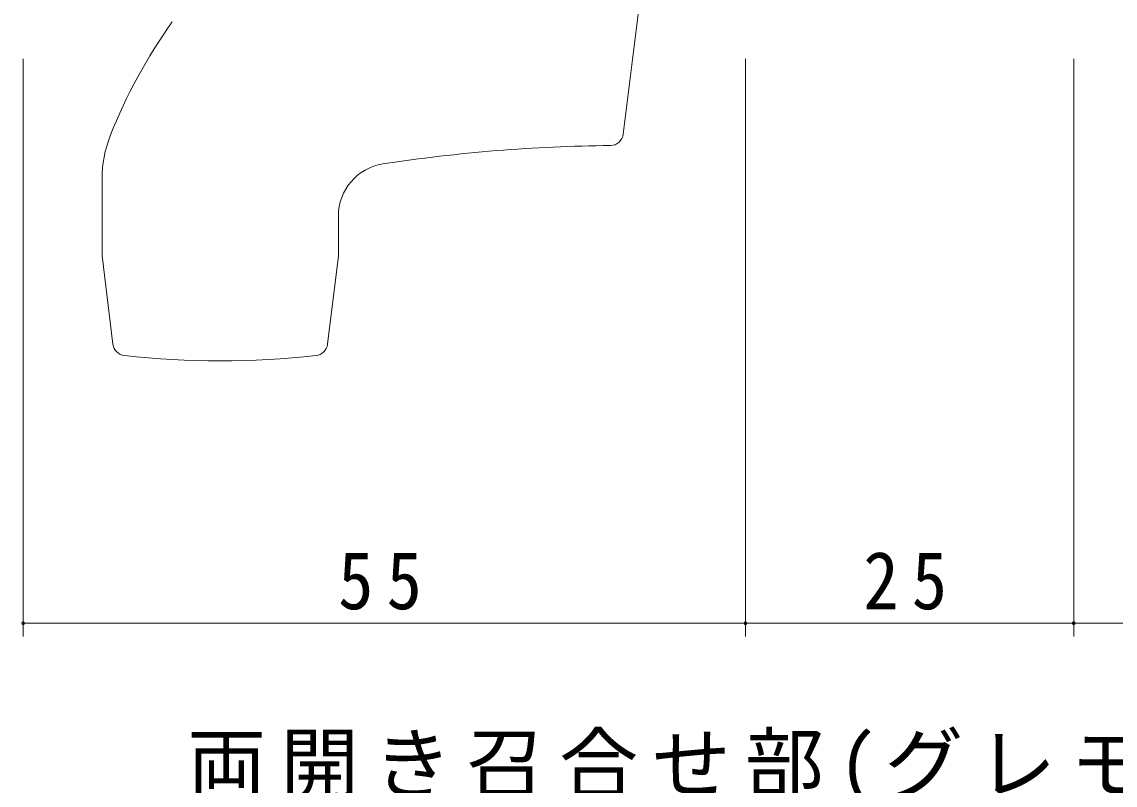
# Model space of a CAD drawing. Units: millimetres on the paper. Extents: x -397 to 397, y -282 to 282.
# Drawn here: x -97.4 to -14.1, y -2.2 to 55.9 of the extents above; entities that cross this region are included whole.
import ezdxf

# ---------------------------------------------------------------- set-up
doc = ezdxf.new("R2010")
doc.units = ezdxf.units.MM
doc.layers.add('0-2_USER1', color=7, linetype='Continuous')
doc.layers.add('0-5_YKK_13', color=4, linetype='Continuous', lineweight=18)
doc.layers.add('0-6_YKK_D', color=6, linetype='Continuous', lineweight=18)
doc.styles.add('ＭＳ ゴシック', font='')
doc.styles.get('ＭＳ ゴシック').set_extended_font_data('MS Gothic')

msp = doc.modelspace()

# ---------------------------------------------------------------- linework, layer by layer
at = {"layer": '0-5_YKK_13'}
for p, q in [((-51.558, 47.403), (-49.259, 66.129)), ((-91.259, 38.129), (-91.259, 43.975)), ((-73.259, 38.129), (-73.259, 41.17)), ((-90.432, 31.396), (-91.259, 38.129)), ((-73.259, 38.129), (-74.086, 31.396))]:
    msp.add_line(p, q, dxfattribs=at)
for centre, radius, start, end in [((-53.413, 32.621), 40, 144.32281, 158.51499), ((-82.259, 43.975), 9, 158.51499, 180), ((-52.551, 47.525), 1, 270.47042, 353), ((-51.557, -73.471), 120, 90.47042, 98.77765), ((-69.259, 41.17), 4, 98.77765, 180), ((-89.44, 31.517), 1, 187, 263.80105), ((-75.078, 31.517), 1, 276.19895, 353), ((-82.259, 97.629), 67.5, 263.80105, 276.19895)]:
    msp.add_arc(centre, radius, start, end, dxfattribs=at)
at = {"layer": '0-6_YKK_D'}
for p, q in [((-97.259, 53.129), (-97.259, 9.129)), ((-42.259, 53.129), (-42.259, 9.129)), ((-42.259, 53.129), (-42.259, 9.129)), ((-17.259, 53.129), (-17.259, 9.129)), ((-17.259, 53.129), (-17.259, 9.129)), ((-97.259, 10.129), (-42.259, 10.129)), ((-42.259, 10.129), (-17.259, 10.129)), ((37.741, 10.129), (-17.259, 10.129))]:
    msp.add_line(p, q, dxfattribs=at)
for centre, start, end in [((-97.259, 10.129), 0, 180), ((-97.259, 10.129), 180, 0), ((-42.259, 10.129), 0, 180), ((-42.259, 10.129), 0, 180), ((-42.259, 10.129), 180, 0), ((-42.259, 10.129), 180, 0), ((-17.259, 10.129), 0, 180), ((-17.259, 10.129), 0, 180), ((-17.259, 10.129), 180, 0), ((-17.259, 10.129), 180, 0)]:
    msp.add_arc(centre, 0.106, start, end, dxfattribs=at)

# ---------------------------------------------------------------- texts
at = {"layer": '0-2_USER1', "insert": (-84.763, -3.938), "char_height": 4.399, "attachment_point": 7, "style": 'ＭＳ ゴシック'}
msp.add_mtext('\\T1.18;両開き召合せ部(グレモンハンドル)', dxfattribs=at)
at = {"layer": '0-6_YKK_D', "color": 7, "char_height": 4.399, "attachment_point": 7, "style": 'ＭＳ ゴシック'}
for s, insert in [('\\T1.37;\\W0.9;55', (-73.279, 11.129)), ('\\T1.37;\\W0.9;25', (-33.279, 11.129))]:
    msp.add_mtext(s, dxfattribs=dict(at, insert=insert))

doc.saveas('drawing.dxf')
